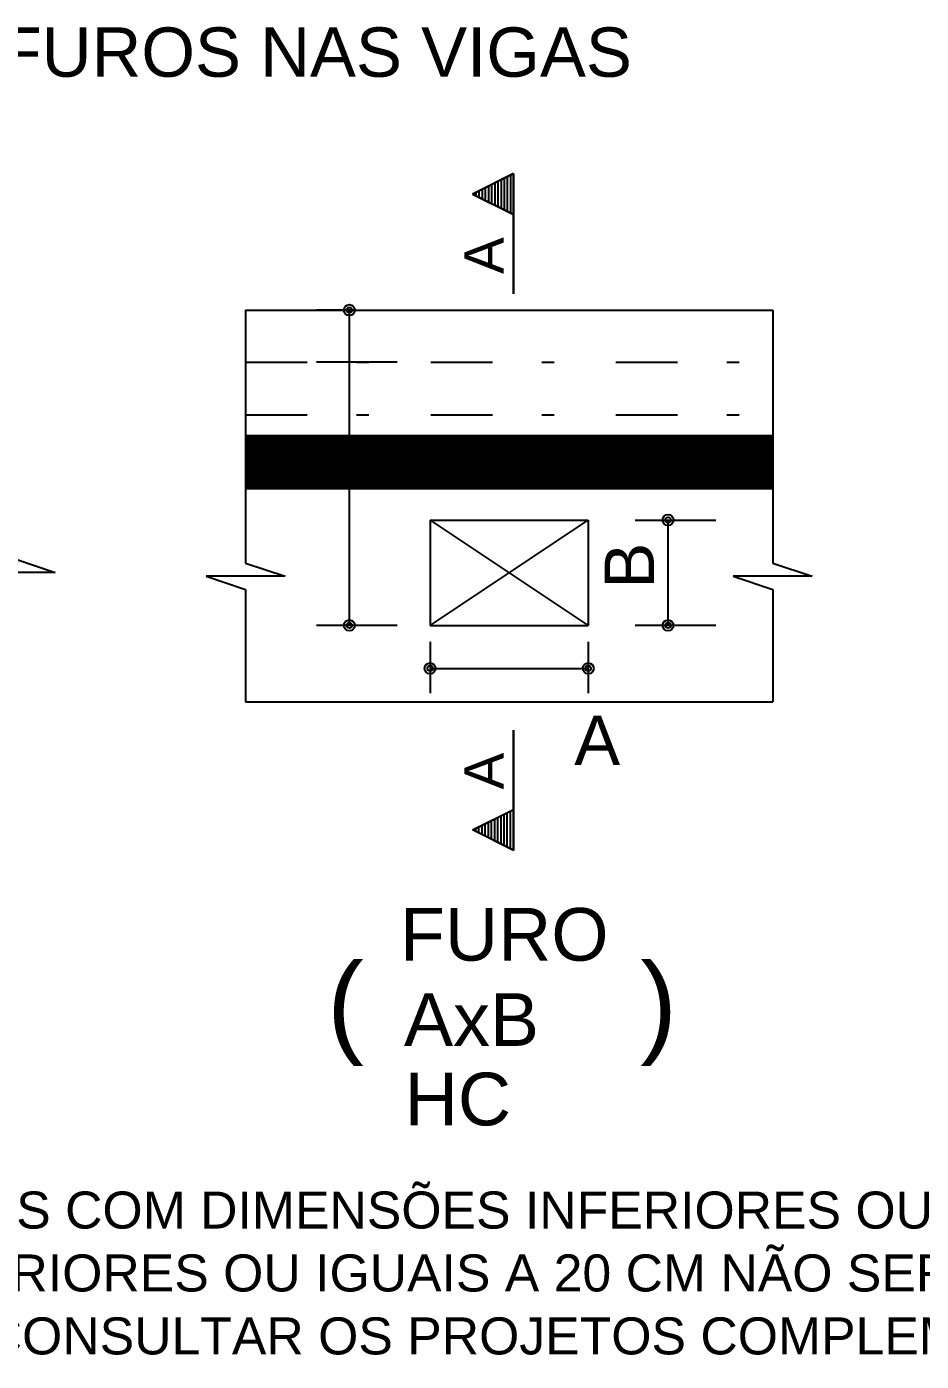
# Model space of a CAD drawing. Extents: x 0 to 119, y 0 to 84.
# Drawn here: x 52.59 to 59.84, y 33.84 to 44.65 of the extents above; entities that cross this region are included whole.
import ezdxf

# ---------------------------------------------------------------- set-up
doc = ezdxf.new("R2010")
doc.units = 0
doc.header["$MEASUREMENT"] = 0
doc.linetypes.add('ESTILO_TQS_0003', pattern=[1.5, 0.5, -0.4, 0.1, -0.5])
for name, color, linetype in [('15', 12, 'CONTINUOUS'), ('29', 9, 'CONTINUOUS'), ('3', 7, 'CONTINUOUS')]:
    doc.layers.add(name, color=color, linetype=linetype)
doc.styles.add('TQS_ARIAL', font='arial.ttf')

msp = doc.modelspace()

# ---------------------------------------------------------------- linework, layer by layer
at = {"layer": '29', "color": 9, "linetype": 'Continuous'}
for p, q in [((54.363262, 40.914091), (54.786589, 41.337418)), ((54.363262, 40.928233), (54.772446, 41.337418)), ((54.363262, 40.942375), (54.758304, 41.337418)), ((54.363262, 40.956517), (54.744162, 41.337418)), ((54.363262, 40.97066), (54.73002, 41.337418)), ((54.363262, 40.984802), (54.715878, 41.337418)), ((54.363262, 40.998944), (54.701736, 41.337418)), ((54.363262, 41.013086), (54.687594, 41.337418)), ((54.363262, 41.027228), (54.673452, 41.337418)), ((54.363262, 41.04137), (54.659309, 41.337418)), ((54.363262, 41.055512), (54.645167, 41.337418)), ((54.363262, 41.069654), (54.631025, 41.337418)), ((54.363262, 41.083797), (54.616883, 41.337418)), ((54.363262, 41.097939), (54.602741, 41.337418)), ((54.363262, 41.112081), (54.588599, 41.337418)), ((54.363262, 41.126223), (54.574457, 41.337418)), ((54.363262, 41.140365), (54.560314, 41.337418)), ((54.363262, 41.154507), (54.546172, 41.337418)), ((54.363262, 41.168649), (54.53203, 41.337418)), ((54.363262, 41.182792), (54.517888, 41.337418)), ((54.363262, 41.196934), (54.503746, 41.337418)), ((54.363262, 41.211076), (54.489604, 41.337418)), ((54.363262, 41.225218), (54.475462, 41.337418)), ((54.363262, 41.23936), (54.46132, 41.337418)), ((54.363262, 41.253502), (54.447177, 41.337418)), ((54.363262, 41.267644), (54.433035, 41.337418)), ((54.363262, 41.281787), (54.418893, 41.337418)), ((54.363262, 41.295929), (54.404751, 41.337418)), ((54.363262, 41.310071), (54.390609, 41.337418)), ((54.363262, 41.324213), (54.376467, 41.337418)), ((54.363262, 41.337418), (54.789511, 40.910321)), ((54.363262, 41.322428), (54.775369, 40.910321)), ((54.373634, 40.910321), (54.800731, 41.337418)), ((54.376556, 41.337418), (54.803653, 40.910321)), ((54.387776, 40.910321), (54.814873, 41.337418)), ((54.390698, 41.337418), (54.817795, 40.910321)), ((54.401918, 40.910321), (54.829015, 41.337418)), ((54.404841, 41.337418), (54.831937, 40.910321)), ((54.41606, 40.910321), (54.843157, 41.337418)), ((54.418983, 41.337418), (54.846079, 40.910321)), ((54.430203, 40.910321), (54.857299, 41.337418)), ((54.433125, 41.337418), (54.860222, 40.910321)), ((54.444345, 40.910321), (54.871441, 41.337418)), ((54.447267, 41.337418), (54.874364, 40.910321)), ((54.458487, 40.910321), (54.885584, 41.337418)), ((54.461409, 41.337418), (54.888506, 40.910321)), ((54.472629, 40.910321), (54.899726, 41.337418)), ((54.475551, 41.337418), (54.902648, 40.910321)), ((54.486771, 40.910321), (54.913868, 41.337418)), ((54.489693, 41.337418), (54.91679, 40.910321)), ((54.500913, 40.910321), (54.92801, 41.337418)), ((54.503835, 41.337418), (54.930932, 40.910321)), ((54.515055, 40.910321), (54.942152, 41.337418)), ((54.517978, 41.337418), (54.945074, 40.910321)), ((54.529197, 40.910321), (54.956294, 41.337418)), ((54.53212, 41.337418), (54.959217, 40.910321)), ((54.54334, 40.910321), (54.970436, 41.337418)), ((54.546262, 41.337418), (54.973359, 40.910321)), ((54.557482, 40.910321), (54.984579, 41.337418)), ((54.560404, 41.337418), (54.987501, 40.910321)), ((54.571624, 40.910321), (54.998721, 41.337418)), ((54.574546, 41.337418), (55.001643, 40.910321)), ((54.585766, 40.910321), (55.012863, 41.337418)), ((54.588688, 41.337418), (55.015785, 40.910321)), ((54.599908, 40.910321), (55.027005, 41.337418)), ((54.60283, 41.337418), (55.029927, 40.910321)), ((54.61405, 40.910321), (55.041147, 41.337418)), ((54.616973, 41.337418), (55.044069, 40.910321)), ((54.628192, 40.910321), (55.055289, 41.337418)), ((54.631115, 41.337418), (55.058211, 40.910321)), ((54.642335, 40.910321), (55.069431, 41.337418)), ((54.645257, 41.337418), (55.072354, 40.910321)), ((54.656477, 40.910321), (55.083573, 41.337418)), ((54.659399, 41.337418), (55.086496, 40.910321)), ((54.670619, 40.910321), (55.097716, 41.337418)), ((54.673541, 41.337418), (55.100638, 40.910321)), ((54.684761, 40.910321), (55.111858, 41.337418)), ((54.687683, 41.337418), (55.11478, 40.910321)), ((54.698903, 40.910321), (55.126, 41.337418)), ((54.701825, 41.337418), (55.128922, 40.910321)), ((54.713045, 40.910321), (55.140142, 41.337418)), ((54.715968, 41.337418), (55.143064, 40.910321)), ((54.727187, 40.910321), (55.154284, 41.337418)), ((54.73011, 41.337418), (55.157206, 40.910321)), ((54.741329, 40.910321), (55.168426, 41.337418)), ((54.744252, 41.337418), (55.171349, 40.910321)), ((54.755472, 40.910321), (55.182568, 41.337418)), ((54.758394, 41.337418), (55.185491, 40.910321)), ((54.769614, 40.910321), (55.196711, 41.337418)), ((54.772536, 41.337418), (55.199633, 40.910321)), ((54.783756, 40.910321), (55.210853, 41.337418)), ((54.786678, 41.337418), (55.213775, 40.910321)), ((54.797898, 40.910321), (55.224995, 41.337418)), ((54.80082, 41.337418), (55.227917, 40.910321)), ((54.81204, 40.910321), (55.239137, 41.337418)), ((54.814962, 41.337418), (55.242059, 40.910321)), ((54.826182, 40.910321), (55.253279, 41.337418)), ((54.829105, 41.337418), (55.256201, 40.910321)), ((54.840324, 40.910321), (55.267421, 41.337418)), ((54.843247, 41.337418), (55.270344, 40.910321)), ((54.854467, 40.910321), (55.281563, 41.337418)), ((54.857389, 41.337418), (55.284486, 40.910321)), ((54.868609, 40.910321), (55.295706, 41.337418)), ((54.871531, 41.337418), (55.298628, 40.910321)), ((54.882751, 40.910321), (55.309848, 41.337418)), ((54.885673, 41.337418), (55.31277, 40.910321)), ((54.896893, 40.910321), (55.32399, 41.337418)), ((54.899815, 41.337418), (55.326912, 40.910321)), ((54.911035, 40.910321), (55.338132, 41.337418)), ((54.913957, 41.337418), (55.341054, 40.910321)), ((54.925177, 40.910321), (55.352274, 41.337418)), ((54.9281, 41.337418), (55.355196, 40.910321)), ((54.939319, 40.910321), (55.366416, 41.337418)), ((54.942242, 41.337418), (55.369338, 40.910321)), ((54.953462, 40.910321), (55.380558, 41.337418)), ((54.956384, 41.337418), (55.383481, 40.910321)), ((54.967604, 40.910321), (55.3947, 41.337418)), ((54.970526, 41.337418), (55.397623, 40.910321)), ((54.981746, 40.910321), (55.408843, 41.337418)), ((54.984668, 41.337418), (55.411765, 40.910321)), ((54.995888, 40.910321), (55.422985, 41.337418)), ((54.99881, 41.337418), (55.425907, 40.910321)), ((55.01003, 40.910321), (55.437127, 41.337418)), ((55.012952, 41.337418), (55.440049, 40.910321)), ((55.024172, 40.910321), (55.451269, 41.337418)), ((55.027094, 41.337418), (55.454191, 40.910321)), ((55.038314, 40.910321), (55.465411, 41.337418)), ((55.041237, 41.337418), (55.468333, 40.910321)), ((55.052456, 40.910321), (55.479553, 41.337418)), ((55.055379, 41.337418), (55.482476, 40.910321)), ((55.066599, 40.910321), (55.493695, 41.337418)), ((55.069521, 41.337418), (55.496618, 40.910321)), ((55.080741, 40.910321), (55.507838, 41.337418)), ((55.083663, 41.337418), (55.51076, 40.910321)), ((55.094883, 40.910321), (55.52198, 41.337418)), ((55.097805, 41.337418), (55.524902, 40.910321)), ((55.109025, 40.910321), (55.536122, 41.337418)), ((55.111947, 41.337418), (55.539044, 40.910321)), ((55.123167, 40.910321), (55.550264, 41.337418)), ((55.126089, 41.337418), (55.553186, 40.910321)), ((55.137309, 40.910321), (55.564406, 41.337418)), ((55.140232, 41.337418), (55.567328, 40.910321)), ((55.151451, 40.910321), (55.578548, 41.337418)), ((55.154374, 41.337418), (55.581471, 40.910321)), ((55.165594, 40.910321), (55.59269, 41.337418)), ((55.168516, 41.337418), (55.595613, 40.910321)), ((55.179736, 40.910321), (55.606832, 41.337418)), ((55.182658, 41.337418), (55.609755, 40.910321)), ((55.193878, 40.910321), (55.620975, 41.337418)), ((55.1968, 41.337418), (55.623897, 40.910321)), ((55.20802, 40.910321), (55.635117, 41.337418)), ((55.210942, 41.337418), (55.638039, 40.910321)), ((55.222162, 40.910321), (55.649259, 41.337418)), ((55.225084, 41.337418), (55.652181, 40.910321)), ((55.236304, 40.910321), (55.663401, 41.337418)), ((55.239227, 41.337418), (55.666323, 40.910321)), ((55.250446, 40.910321), (55.677543, 41.337418)), ((55.253369, 41.337418), (55.680465, 40.910321)), ((55.264589, 40.910321), (55.691685, 41.337418)), ((55.267511, 41.337418), (55.694608, 40.910321)), ((55.278731, 40.910321), (55.705827, 41.337418)), ((55.281653, 41.337418), (55.70875, 40.910321)), ((55.292873, 40.910321), (55.71997, 41.337418)), ((55.295795, 41.337418), (55.722892, 40.910321)), ((55.307015, 40.910321), (55.734112, 41.337418)), ((55.309937, 41.337418), (55.737034, 40.910321)), ((55.321157, 40.910321), (55.748254, 41.337418)), ((55.324079, 41.337418), (55.751176, 40.910321)), ((55.335299, 40.910321), (55.762396, 41.337418)), ((55.338221, 41.337418), (55.765318, 40.910321)), ((55.349441, 40.910321), (55.776538, 41.337418)), ((55.352364, 41.337418), (55.77946, 40.910321)), ((55.363583, 40.910321), (55.79068, 41.337418)), ((55.366506, 41.337418), (55.793603, 40.910321)), ((55.377726, 40.910321), (55.804822, 41.337418)), ((55.380648, 41.337418), (55.807745, 40.910321)), ((55.391868, 40.910321), (55.818965, 41.337418)), ((55.39479, 41.337418), (55.821887, 40.910321)), ((55.40601, 40.910321), (55.833107, 41.337418)), ((55.408932, 41.337418), (55.836029, 40.910321)), ((55.420152, 40.910321), (55.847249, 41.337418)), ((55.423074, 41.337418), (55.850171, 40.910321)), ((55.434294, 40.910321), (55.861391, 41.337418)), ((55.437216, 41.337418), (55.864313, 40.910321)), ((55.448436, 40.910321), (55.875533, 41.337418)), ((55.451359, 41.337418), (55.878455, 40.910321)), ((55.462578, 40.910321), (55.889675, 41.337418)), ((55.465501, 41.337418), (55.892597, 40.910321)), ((55.476721, 40.910321), (55.903817, 41.337418)), ((55.479643, 41.337418), (55.90674, 40.910321)), ((55.490863, 40.910321), (55.917959, 41.337418)), ((55.493785, 41.337418), (55.920882, 40.910321)), ((55.505005, 40.910321), (55.932102, 41.337418)), ((55.507927, 41.337418), (55.935024, 40.910321)), ((55.519147, 40.910321), (55.946244, 41.337418)), ((55.522069, 41.337418), (55.949166, 40.910321)), ((55.533289, 40.910321), (55.960386, 41.337418)), ((55.536211, 41.337418), (55.963308, 40.910321)), ((55.547431, 40.910321), (55.974528, 41.337418)), ((55.550354, 41.337418), (55.97745, 40.910321)), ((55.561573, 40.910321), (55.98867, 41.337418)), ((55.564496, 41.337418), (55.991592, 40.910321)), ((55.575715, 40.910321), (56.002812, 41.337418)), ((55.578638, 41.337418), (56.005735, 40.910321)), ((55.589858, 40.910321), (56.016954, 41.337418)), ((55.59278, 41.337418), (56.019877, 40.910321)), ((55.604, 40.910321), (56.031097, 41.337418)), ((55.606922, 41.337418), (56.034019, 40.910321)), ((55.618142, 40.910321), (56.045239, 41.337418)), ((55.621064, 41.337418), (56.048161, 40.910321)), ((55.632284, 40.910321), (56.059381, 41.337418)), ((55.635206, 41.337418), (56.062303, 40.910321)), ((55.646426, 40.910321), (56.073523, 41.337418)), ((55.649348, 41.337418), (56.076445, 40.910321)), ((55.660568, 40.910321), (56.087665, 41.337418)), ((55.663491, 41.337418), (56.090587, 40.910321)), ((55.67471, 40.910321), (56.101807, 41.337418)), ((55.677633, 41.337418), (56.10473, 40.910321)), ((55.688853, 40.910321), (56.115949, 41.337418)), ((55.691775, 41.337418), (56.118872, 40.910321)), ((55.702995, 40.910321), (56.130092, 41.337418)), ((55.705917, 41.337418), (56.133014, 40.910321)), ((55.717137, 40.910321), (56.144234, 41.337418)), ((55.720059, 41.337418), (56.147156, 40.910321)), ((55.731279, 40.910321), (56.158376, 41.337418)), ((55.734201, 41.337418), (56.161298, 40.910321)), ((55.745421, 40.910321), (56.172518, 41.337418)), ((55.748343, 41.337418), (56.17544, 40.910321)), ((55.759563, 40.910321), (56.18666, 41.337418)), ((55.762486, 41.337418), (56.189582, 40.910321)), ((55.773705, 40.910321), (56.200802, 41.337418)), ((55.776628, 41.337418), (56.203724, 40.910321)), ((55.787848, 40.910321), (56.214944, 41.337418)), ((55.79077, 41.337418), (56.217867, 40.910321)), ((55.80199, 40.910321), (56.229086, 41.337418)), ((55.804912, 41.337418), (56.232009, 40.910321)), ((55.816132, 40.910321), (56.243229, 41.337418)), ((55.819054, 41.337418), (56.246151, 40.910321)), ((55.830274, 40.910321), (56.257371, 41.337418)), ((55.833196, 41.337418), (56.260293, 40.910321)), ((55.844416, 40.910321), (56.271513, 41.337418)), ((55.847338, 41.337418), (56.274435, 40.910321)), ((55.858558, 40.910321), (56.285655, 41.337418)), ((55.86148, 41.337418), (56.288577, 40.910321)), ((55.8727, 40.910321), (56.299797, 41.337418)), ((55.875623, 41.337418), (56.302719, 40.910321)), ((55.886842, 40.910321), (56.313939, 41.337418)), ((55.889765, 41.337418), (56.316862, 40.910321)), ((55.900985, 40.910321), (56.328081, 41.337418)), ((55.903907, 41.337418), (56.331004, 40.910321)), ((55.915127, 40.910321), (56.342224, 41.337418)), ((55.918049, 41.337418), (56.345146, 40.910321)), ((55.929269, 40.910321), (56.356366, 41.337418)), ((55.932191, 41.337418), (56.359288, 40.910321)), ((55.943411, 40.910321), (56.370508, 41.337418)), ((55.946333, 41.337418), (56.37343, 40.910321)), ((55.957553, 40.910321), (56.38465, 41.337418)), ((55.960475, 41.337418), (56.387572, 40.910321)), ((55.971695, 40.910321), (56.398792, 41.337418)), ((55.974618, 41.337418), (56.401714, 40.910321)), ((55.985837, 40.910321), (56.412934, 41.337418)), ((55.98876, 41.337418), (56.415857, 40.910321)), ((55.99998, 40.910321), (56.427076, 41.337418)), ((56.002902, 41.337418), (56.429999, 40.910321)), ((56.014122, 40.910321), (56.441219, 41.337418)), ((56.017044, 41.337418), (56.444141, 40.910321)), ((56.028264, 40.910321), (56.455361, 41.337418)), ((56.031186, 41.337418), (56.458283, 40.910321)), ((56.042406, 40.910321), (56.469503, 41.337418)), ((56.045328, 41.337418), (56.472425, 40.910321)), ((56.056548, 40.910321), (56.483645, 41.337418)), ((56.05947, 41.337418), (56.486567, 40.910321)), ((56.07069, 40.910321), (56.497787, 41.337418)), ((56.073613, 41.337418), (56.500709, 40.910321)), ((56.084832, 40.910321), (56.511929, 41.337418)), ((56.087755, 41.337418), (56.514851, 40.910321)), ((56.098975, 40.910321), (56.526071, 41.337418)), ((56.101897, 41.337418), (56.528994, 40.910321)), ((56.113117, 40.910321), (56.540213, 41.337418)), ((56.116039, 41.337418), (56.543136, 40.910321)), ((56.127259, 40.910321), (56.554356, 41.337418)), ((56.130181, 41.337418), (56.557278, 40.910321)), ((56.141401, 40.910321), (56.568498, 41.337418)), ((56.144323, 41.337418), (56.57142, 40.910321)), ((56.155543, 40.910321), (56.58264, 41.337418)), ((56.158465, 41.337418), (56.585562, 40.910321)), ((56.169685, 40.910321), (56.596782, 41.337418)), ((56.172607, 41.337418), (56.599704, 40.910321)), ((56.183827, 40.910321), (56.610924, 41.337418)), ((56.18675, 41.337418), (56.613846, 40.910321)), ((56.197969, 40.910321), (56.625066, 41.337418)), ((56.200892, 41.337418), (56.627989, 40.910321)), ((56.212112, 40.910321), (56.639208, 41.337418)), ((56.215034, 41.337418), (56.642131, 40.910321)), ((56.226254, 40.910321), (56.653351, 41.337418)), ((56.229176, 41.337418), (56.656273, 40.910321)), ((56.240396, 40.910321), (56.667493, 41.337418)), ((56.243318, 41.337418), (56.670415, 40.910321)), ((56.254538, 40.910321), (56.681635, 41.337418)), ((56.25746, 41.337418), (56.684557, 40.910321)), ((56.26868, 40.910321), (56.695777, 41.337418)), ((56.271602, 41.337418), (56.698699, 40.910321)), ((56.282822, 40.910321), (56.709919, 41.337418)), ((56.285745, 41.337418), (56.712841, 40.910321)), ((56.296964, 40.910321), (56.724061, 41.337418)), ((56.299887, 41.337418), (56.726983, 40.910321)), ((56.311107, 40.910321), (56.738203, 41.337418)), ((56.314029, 41.337418), (56.741126, 40.910321)), ((56.325249, 40.910321), (56.752345, 41.337418)), ((56.328171, 41.337418), (56.755268, 40.910321)), ((56.339391, 40.910321), (56.766488, 41.337418)), ((56.342313, 41.337418), (56.76941, 40.910321)), ((56.353533, 40.910321), (56.78063, 41.337418)), ((56.356455, 41.337418), (56.783552, 40.910321)), ((56.367675, 40.910321), (56.794772, 41.337418)), ((56.370597, 41.337418), (56.797694, 40.910321)), ((56.381817, 40.910321), (56.808914, 41.337418)), ((56.38474, 41.337418), (56.811836, 40.910321)), ((56.395959, 40.910321), (56.823056, 41.337418)), ((56.398882, 41.337418), (56.825978, 40.910321)), ((56.410101, 40.910321), (56.837198, 41.337418)), ((56.413024, 41.337418), (56.840121, 40.910321)), ((56.424244, 40.910321), (56.85134, 41.337418)), ((56.427166, 41.337418), (56.854263, 40.910321)), ((56.438386, 40.910321), (56.865483, 41.337418)), ((56.441308, 41.337418), (56.868405, 40.910321)), ((56.452528, 40.910321), (56.879625, 41.337418)), ((56.45545, 41.337418), (56.882547, 40.910321)), ((56.46667, 40.910321), (56.893767, 41.337418)), ((56.469592, 41.337418), (56.896689, 40.910321)), ((56.480812, 40.910321), (56.907909, 41.337418)), ((56.483734, 41.337418), (56.910831, 40.910321)), ((56.494954, 40.910321), (56.922051, 41.337418)), ((56.497877, 41.337418), (56.924973, 40.910321)), ((56.509096, 40.910321), (56.936193, 41.337418)), ((56.512019, 41.337418), (56.939116, 40.910321)), ((56.523239, 40.910321), (56.950335, 41.337418)), ((56.526161, 41.337418), (56.953258, 40.910321)), ((56.537381, 40.910321), (56.964478, 41.337418)), ((56.540303, 41.337418), (56.9674, 40.910321)), ((56.551523, 40.910321), (56.97862, 41.337418)), ((56.554445, 41.337418), (56.981542, 40.910321)), ((56.565665, 40.910321), (56.992762, 41.337418)), ((56.568587, 41.337418), (56.995684, 40.910321)), ((56.579807, 40.910321), (57.006904, 41.337418)), ((56.582729, 41.337418), (57.009826, 40.910321)), ((56.593949, 40.910321), (57.021046, 41.337418)), ((56.596872, 41.337418), (57.023968, 40.910321)), ((56.608091, 40.910321), (57.035188, 41.337418)), ((56.611014, 41.337418), (57.03811, 40.910321)), ((56.622234, 40.910321), (57.04933, 41.337418)), ((56.625156, 41.337418), (57.052253, 40.910321)), ((56.636376, 40.910321), (57.063472, 41.337418)), ((56.639298, 41.337418), (57.066395, 40.910321)), ((56.650518, 40.910321), (57.077615, 41.337418)), ((56.65344, 41.337418), (57.080537, 40.910321)), ((56.66466, 40.910321), (57.091757, 41.337418)), ((56.667582, 41.337418), (57.094679, 40.910321)), ((56.678802, 40.910321), (57.105899, 41.337418)), ((56.681724, 41.337418), (57.108821, 40.910321)), ((56.692944, 40.910321), (57.120041, 41.337418)), ((56.695866, 41.337418), (57.122963, 40.910321)), ((56.707086, 40.910321), (57.134183, 41.337418)), ((56.710009, 41.337418), (57.137105, 40.910321)), ((56.721228, 40.910321), (57.148325, 41.337418)), ((56.724151, 41.337418), (57.151248, 40.910321)), ((56.735371, 40.910321), (57.162467, 41.337418)), ((56.738293, 41.337418), (57.16539, 40.910321)), ((56.749513, 40.910321), (57.17661, 41.337418)), ((56.752435, 41.337418), (57.179532, 40.910321)), ((56.763655, 40.910321), (57.190752, 41.337418)), ((56.766577, 41.337418), (57.193674, 40.910321)), ((56.777797, 40.910321), (57.204894, 41.337418)), ((56.780719, 41.337418), (57.207816, 40.910321)), ((56.791939, 40.910321), (57.219036, 41.337418)), ((56.794861, 41.337418), (57.221958, 40.910321)), ((56.806081, 40.910321), (57.233178, 41.337418)), ((56.809004, 41.337418), (57.2361, 40.910321)), ((56.820223, 40.910321), (57.24732, 41.337418)), ((56.823146, 41.337418), (57.250243, 40.910321)), ((56.834366, 40.910321), (57.261462, 41.337418)), ((56.837288, 41.337418), (57.264385, 40.910321)), ((56.848508, 40.910321), (57.275605, 41.337418)), ((56.85143, 41.337418), (57.278527, 40.910321)), ((56.86265, 40.910321), (57.289747, 41.337418)), ((56.865572, 41.337418), (57.292669, 40.910321)), ((56.876792, 40.910321), (57.303889, 41.337418)), ((56.879714, 41.337418), (57.306811, 40.910321)), ((56.890934, 40.910321), (57.318031, 41.337418)), ((56.893856, 41.337418), (57.320953, 40.910321)), ((56.905076, 40.910321), (57.332173, 41.337418)), ((56.907999, 41.337418), (57.335095, 40.910321)), ((56.919218, 40.910321), (57.346315, 41.337418)), ((56.922141, 41.337418), (57.349237, 40.910321)), ((56.933361, 40.910321), (57.360457, 41.337418)), ((56.936283, 41.337418), (57.36338, 40.910321)), ((56.947503, 40.910321), (57.374599, 41.337418)), ((56.950425, 41.337418), (57.377522, 40.910321)), ((56.961645, 40.910321), (57.388742, 41.337418)), ((56.964567, 41.337418), (57.391664, 40.910321)), ((56.975787, 40.910321), (57.402884, 41.337418)), ((56.978709, 41.337418), (57.405806, 40.910321)), ((56.989929, 40.910321), (57.417026, 41.337418)), ((56.992851, 41.337418), (57.419948, 40.910321)), ((57.004071, 40.910321), (57.431168, 41.337418)), ((57.006993, 41.337418), (57.43409, 40.910321)), ((57.018213, 40.910321), (57.44531, 41.337418)), ((57.021136, 41.337418), (57.448232, 40.910321)), ((57.032355, 40.910321), (57.459452, 41.337418)), ((57.035278, 41.337418), (57.462375, 40.910321)), ((57.046498, 40.910321), (57.473594, 41.337418)), ((57.04942, 41.337418), (57.476517, 40.910321)), ((57.06064, 40.910321), (57.487737, 41.337418)), ((57.063562, 41.337418), (57.490659, 40.910321)), ((57.074782, 40.910321), (57.501879, 41.337418)), ((57.077704, 41.337418), (57.504801, 40.910321)), ((57.088924, 40.910321), (57.516021, 41.337418)), ((57.091846, 41.337418), (57.518943, 40.910321)), ((57.103066, 40.910321), (57.530163, 41.337418)), ((57.105988, 41.337418), (57.533085, 40.910321)), ((57.117208, 40.910321), (57.544305, 41.337418)), ((57.120131, 41.337418), (57.547227, 40.910321)), ((57.13135, 40.910321), (57.558447, 41.337418)), ((57.134273, 41.337418), (57.561369, 40.910321)), ((57.145493, 40.910321), (57.572589, 41.337418)), ((57.148415, 41.337418), (57.575512, 40.910321)), ((57.159635, 40.910321), (57.586731, 41.337418)), ((57.162557, 41.337418), (57.589654, 40.910321)), ((57.173777, 40.910321), (57.600874, 41.337418)), ((57.176699, 41.337418), (57.603796, 40.910321)), ((57.187919, 40.910321), (57.615016, 41.337418)), ((57.190841, 41.337418), (57.617938, 40.910321)), ((57.202061, 40.910321), (57.629158, 41.337418)), ((57.204983, 41.337418), (57.63208, 40.910321)), ((57.216203, 40.910321), (57.6433, 41.337418)), ((57.219126, 41.337418), (57.646222, 40.910321)), ((57.230345, 40.910321), (57.657442, 41.337418)), ((57.233268, 41.337418), (57.660364, 40.910321)), ((57.244488, 40.910321), (57.671584, 41.337418)), ((57.24741, 41.337418), (57.674507, 40.910321)), ((57.25863, 40.910321), (57.685726, 41.337418)), ((57.261552, 41.337418), (57.688649, 40.910321)), ((57.272772, 40.910321), (57.699869, 41.337418)), ((57.275694, 41.337418), (57.702791, 40.910321)), ((57.286914, 40.910321), (57.714011, 41.337418)), ((57.289836, 41.337418), (57.716933, 40.910321)), ((57.301056, 40.910321), (57.728153, 41.337418)), ((57.303978, 41.337418), (57.731075, 40.910321)), ((57.315198, 40.910321), (57.742295, 41.337418)), ((57.31812, 41.337418), (57.745217, 40.910321)), ((57.32934, 40.910321), (57.756437, 41.337418)), ((57.332263, 41.337418), (57.759359, 40.910321)), ((57.343482, 40.910321), (57.770579, 41.337418)), ((57.346405, 41.337418), (57.773502, 40.910321)), ((57.357625, 40.910321), (57.784721, 41.337418)), ((57.360547, 41.337418), (57.787644, 40.910321)), ((57.371767, 40.910321), (57.798864, 41.337418)), ((57.374689, 41.337418), (57.801786, 40.910321)), ((57.385909, 40.910321), (57.813006, 41.337418)), ((57.388831, 41.337418), (57.815928, 40.910321)), ((57.400051, 40.910321), (57.827148, 41.337418)), ((57.402973, 41.337418), (57.83007, 40.910321)), ((57.414193, 40.910321), (57.84129, 41.337418)), ((57.417115, 41.337418), (57.844212, 40.910321)), ((57.428335, 40.910321), (57.855432, 41.337418)), ((57.431258, 41.337418), (57.858354, 40.910321)), ((57.442477, 40.910321), (57.869574, 41.337418)), ((57.4454, 41.337418), (57.872496, 40.910321)), ((57.45662, 40.910321), (57.883716, 41.337418)), ((57.459542, 41.337418), (57.886639, 40.910321)), ((57.470762, 40.910321), (57.897858, 41.337418)), ((57.473684, 41.337418), (57.900781, 40.910321)), ((57.484904, 40.910321), (57.912001, 41.337418)), ((57.487826, 41.337418), (57.914923, 40.910321)), ((57.499046, 40.910321), (57.926143, 41.337418)), ((57.501968, 41.337418), (57.929065, 40.910321)), ((57.513188, 40.910321), (57.940285, 41.337418)), ((57.51611, 41.337418), (57.943207, 40.910321)), ((57.52733, 40.910321), (57.954427, 41.337418)), ((57.530252, 41.337418), (57.957349, 40.910321)), ((57.541472, 40.910321), (57.968569, 41.337418)), ((57.544395, 41.337418), (57.971491, 40.910321)), ((57.555614, 40.910321), (57.982711, 41.337418)), ((57.558537, 41.337418), (57.985634, 40.910321)), ((57.569757, 40.910321), (57.996853, 41.337418)), ((57.572679, 41.337418), (57.999776, 40.910321)), ((57.583899, 40.910321), (58.010996, 41.337418)), ((57.586821, 41.337418), (58.013918, 40.910321)), ((57.598041, 40.910321), (58.025138, 41.337418)), ((57.600963, 41.337418), (58.02806, 40.910321)), ((57.612183, 40.910321), (58.03928, 41.337418)), ((57.615105, 41.337418), (58.042202, 40.910321)), ((57.626325, 40.910321), (58.053422, 41.337418)), ((57.629247, 41.337418), (58.056344, 40.910321)), ((57.640467, 40.910321), (58.067564, 41.337418)), ((57.64339, 41.337418), (58.070486, 40.910321)), ((57.654609, 40.910321), (58.081706, 41.337418)), ((57.657532, 41.337418), (58.084629, 40.910321)), ((57.668752, 40.910321), (58.095848, 41.337418)), ((57.671674, 41.337418), (58.098771, 40.910321)), ((57.682894, 40.910321), (58.109991, 41.337418)), ((57.685816, 41.337418), (58.112913, 40.910321)), ((57.697036, 40.910321), (58.124133, 41.337418)), ((57.699958, 41.337418), (58.127055, 40.910321)), ((57.711178, 40.910321), (58.138275, 41.337418)), ((57.7141, 41.337418), (58.141197, 40.910321)), ((57.72532, 40.910321), (58.152417, 41.337418)), ((57.728242, 41.337418), (58.155339, 40.910321)), ((57.739462, 40.910321), (58.166559, 41.337418)), ((57.742385, 41.337418), (58.169481, 40.910321)), ((57.753604, 40.910321), (58.180701, 41.337418)), ((57.756527, 41.337418), (58.183623, 40.910321)), ((57.767747, 40.910321), (58.194843, 41.337418)), ((57.770669, 41.337418), (58.197766, 40.910321)), ((57.781889, 40.910321), (58.208985, 41.337418)), ((57.784811, 41.337418), (58.211908, 40.910321)), ((57.796031, 40.910321), (58.223128, 41.337418)), ((57.798953, 41.337418), (58.22605, 40.910321)), ((57.810173, 40.910321), (58.23727, 41.337418)), ((57.813095, 41.337418), (58.240192, 40.910321)), ((57.824315, 40.910321), (58.251412, 41.337418)), ((57.827237, 41.337418), (58.254334, 40.910321)), ((57.838457, 40.910321), (58.265554, 41.337418)), ((57.841379, 41.337418), (58.268476, 40.910321)), ((57.852599, 40.910321), (58.279696, 41.337418)), ((57.855522, 41.337418), (58.282618, 40.910321)), ((57.866741, 40.910321), (58.293838, 41.337418)), ((57.869664, 41.337418), (58.296761, 40.910321)), ((57.880884, 40.910321), (58.30798, 41.337418)), ((57.883806, 41.337418), (58.310903, 40.910321)), ((57.895026, 40.910321), (58.322123, 41.337418)), ((57.897948, 41.337418), (58.325045, 40.910321)), ((57.909168, 40.910321), (58.336265, 41.337418)), ((57.91209, 41.337418), (58.339187, 40.910321)), ((57.92331, 40.910321), (58.350407, 41.337418)), ((57.926232, 41.337418), (58.353329, 40.910321)), ((57.937452, 40.910321), (58.364549, 41.337418)), ((57.940374, 41.337418), (58.367471, 40.910321)), ((57.951594, 40.910321), (58.378691, 41.337418)), ((57.954517, 41.337418), (58.381613, 40.910321)), ((57.965736, 40.910321), (58.392833, 41.337418)), ((57.968659, 41.337418), (58.395755, 40.910321)), ((57.979879, 40.910321), (58.406975, 41.337418)), ((57.982801, 41.337418), (58.409898, 40.910321)), ((57.994021, 40.910321), (58.421117, 41.337418)), ((57.996943, 41.337418), (58.42404, 40.910321)), ((58.008163, 40.910321), (58.43526, 41.337418)), ((58.011085, 41.337418), (58.438182, 40.910321)), ((58.022305, 40.910321), (58.449402, 41.337418)), ((58.025227, 41.337418), (58.452324, 40.910321)), ((58.036447, 40.910321), (58.463544, 41.337418)), ((58.039369, 41.337418), (58.466466, 40.910321)), ((58.050589, 40.910321), (58.477686, 41.337418)), ((58.053512, 41.337418), (58.480608, 40.910321)), ((58.064731, 40.910321), (58.491828, 41.337418)), ((58.067654, 41.337418), (58.49475, 40.910321)), ((58.078874, 40.910321), (58.50597, 41.337418)), ((58.081796, 41.337418), (58.508893, 40.910321)), ((58.093016, 40.910321), (58.520112, 41.337418)), ((58.095938, 41.337418), (58.523035, 40.910321)), ((58.107158, 40.910321), (58.534255, 41.337418)), ((58.11008, 41.337418), (58.537177, 40.910321)), ((58.1213, 40.910321), (58.548397, 41.337418)), ((58.124222, 41.337418), (58.551319, 40.910321)), ((58.135442, 40.910321), (58.562539, 41.337418)), ((58.138364, 41.337418), (58.565461, 40.910321)), ((58.149584, 40.910321), (58.576681, 41.337418)), ((58.152506, 41.337418), (58.579603, 40.910321)), ((58.163726, 40.910321), (58.590823, 41.337418)), ((58.166649, 41.337418), (58.593745, 40.910321)), ((58.177868, 40.910321), (58.604965, 41.337418)), ((58.180791, 41.337418), (58.607888, 40.910321)), ((58.192011, 40.910321), (58.619107, 41.337418)), ((58.194933, 41.337418), (58.62203, 40.910321)), ((58.206153, 40.910321), (58.63423, 41.337418)), ((58.209075, 41.337418), (58.63423, 40.912263)), ((58.220295, 40.910321), (58.63423, 41.324256)), ((58.223217, 41.337418), (58.63423, 40.926405)), ((58.237359, 41.337418), (58.63423, 40.940547)), ((58.251501, 41.337418), (58.63423, 40.954689)), ((58.265644, 41.337418), (58.63423, 40.968831)), ((58.279786, 41.337418), (58.63423, 40.982973)), ((58.293928, 41.337418), (58.63423, 40.997115)), ((58.30807, 41.337418), (58.63423, 41.011258)), ((58.322212, 41.337418), (58.63423, 41.0254)), ((58.336354, 41.337418), (58.63423, 41.039542)), ((58.350496, 41.337418), (58.63423, 41.053684)), ((58.364638, 41.337418), (58.63423, 41.067826)), ((58.378781, 41.337418), (58.63423, 41.081968)), ((58.392923, 41.337418), (58.63423, 41.09611)), ((58.407065, 41.337418), (58.63423, 41.110253)), ((58.421207, 41.337418), (58.63423, 41.124395)), ((58.435349, 41.337418), (58.63423, 41.138537)), ((58.449491, 41.337418), (58.63423, 41.152679)), ((58.463633, 41.337418), (58.63423, 41.166821)), ((58.477776, 41.337418), (58.63423, 41.180963)), ((58.491918, 41.337418), (58.63423, 41.195105)), ((58.50606, 41.337418), (58.63423, 41.209248)), ((58.520202, 41.337418), (58.63423, 41.22339)), ((58.534344, 41.337418), (58.63423, 41.237532)), ((58.548486, 41.337418), (58.63423, 41.251674)), ((58.562628, 41.337418), (58.63423, 41.265816)), ((58.576771, 41.337418), (58.63423, 41.279958)), ((58.590913, 41.337418), (58.63423, 41.2941)), ((58.605055, 41.337418), (58.63423, 41.308242)), ((58.619197, 41.337418), (58.63423, 41.322385)), ((54.363262, 41.308286), (54.761227, 40.910321)), ((54.363262, 41.294143), (54.747085, 40.910321)), ((54.363262, 41.280001), (54.732942, 40.910321)), ((54.363262, 41.265859), (54.7188, 40.910321)), ((54.363262, 41.251717), (54.704658, 40.910321)), ((54.363262, 41.237575), (54.690516, 40.910321)), ((54.363262, 41.223433), (54.676374, 40.910321)), ((54.363262, 41.209291), (54.662232, 40.910321)), ((58.234437, 40.910321), (58.63423, 41.310114)), ((58.248579, 40.910321), (58.63423, 41.295972)), ((58.262721, 40.910321), (58.63423, 41.28183)), ((58.276863, 40.910321), (58.63423, 41.267687)), ((58.291006, 40.910321), (58.63423, 41.253545)), ((58.305148, 40.910321), (58.63423, 41.239403)), ((58.31929, 40.910321), (58.63423, 41.225261)), ((58.333432, 40.910321), (58.63423, 41.211119)), ((54.363262, 41.195148), (54.64809, 40.910321)), ((54.363262, 41.181006), (54.633947, 40.910321)), ((54.363262, 41.166864), (54.619805, 40.910321)), ((54.363262, 41.152722), (54.605663, 40.910321)), ((54.363262, 41.13858), (54.591521, 40.910321)), ((54.363262, 41.124438), (54.577379, 40.910321)), ((54.363262, 41.110296), (54.563237, 40.910321)), ((58.347574, 40.910321), (58.63423, 41.196977)), ((58.361716, 40.910321), (58.63423, 41.182835)), ((58.375858, 40.910321), (58.63423, 41.168692)), ((58.39, 40.910321), (58.63423, 41.15455)), ((58.404143, 40.910321), (58.63423, 41.140408)), ((58.418285, 40.910321), (58.63423, 41.126266)), ((58.432427, 40.910321), (58.63423, 41.112124)), ((58.446569, 40.910321), (58.63423, 41.097982)), ((54.363262, 41.096153), (54.549095, 40.910321)), ((54.363262, 41.082011), (54.534952, 40.910321)), ((54.363262, 41.067869), (54.52081, 40.910321)), ((54.363262, 41.053727), (54.506668, 40.910321)), ((54.363262, 41.039585), (54.492526, 40.910321)), ((54.363262, 41.025443), (54.478384, 40.910321)), ((54.363262, 41.011301), (54.464242, 40.910321)), ((54.363262, 40.997159), (54.4501, 40.910321)), ((58.460711, 40.910321), (58.63423, 41.08384)), ((58.474853, 40.910321), (58.63423, 41.069698)), ((58.488995, 40.910321), (58.63423, 41.055555)), ((58.503138, 40.910321), (58.63423, 41.041413)), ((58.51728, 40.910321), (58.63423, 41.027271)), ((58.531422, 40.910321), (58.63423, 41.013129)), ((58.545564, 40.910321), (58.63423, 40.998987)), ((54.363262, 40.983016), (54.435958, 40.910321)), ((54.363262, 40.968874), (54.421815, 40.910321)), ((54.363262, 40.954732), (54.407673, 40.910321)), ((54.363262, 40.94059), (54.393531, 40.910321)), ((54.363262, 40.926448), (54.379389, 40.910321)), ((54.363262, 40.912306), (54.365247, 40.910321)), ((58.559706, 40.910321), (58.63423, 40.984845)), ((58.573848, 40.910321), (58.63423, 40.970703)), ((58.58799, 40.910321), (58.63423, 40.95656)), ((58.602133, 40.910321), (58.63423, 40.942418)), ((58.616275, 40.910321), (58.63423, 40.928276)), ((58.630417, 40.910321), (58.63423, 40.914134))]:
    msp.add_line(p, q, dxfattribs=at)
msp.add_lwpolyline([(54.363262, 40.910321), (58.63423, 40.910321), (58.63423, 41.337418), (54.363262, 41.337418), (54.363262, 40.910321)], dxfattribs=at)
at = {"layer": '3', "color": 7, "linetype": 'Continuous'}
for p, q in [((56.5349, 43.461995), (56.202699, 43.295895)), ((56.533508, 43.459736), (56.205824, 43.295895)), ((56.356022, 43.372556), (56.356022, 43.219233)), ((56.381577, 43.385333), (56.381577, 43.206456)), ((56.40713, 43.39811), (56.40713, 43.193679)), ((56.432684, 43.410886), (56.432684, 43.180902)), ((56.458238, 43.423664), (56.458238, 43.168126)), ((56.483792, 43.436441), (56.483792, 43.155348)), ((56.509346, 43.449218), (56.509346, 43.142571)), ((56.533507, 43.459736), (56.533507, 42.48825)), ((56.5349, 42.48825), (56.5349, 43.461995)), ((56.202699, 43.295895), (56.533508, 43.13049)), ((56.205825, 43.295895), (56.533507, 43.132053)), ((56.228253, 43.308671), (56.228253, 43.2805)), ((56.253806, 43.321449), (56.253806, 43.27034)), ((56.279361, 43.334225), (56.279361, 43.257563)), ((56.304915, 43.347002), (56.304915, 43.244787)), ((56.330468, 43.359779), (56.330468, 43.232009)), ((54.363262, 42.355609), (58.63423, 42.355609)), ((54.363262, 42.355609), (54.363262, 40.305552)), ((55.240996, 42.355609), (54.937048, 42.355609)), ((55.203983, 41.93324), (55.203983, 42.355609)), ((58.63423, 42.355574), (58.63423, 40.305552)), ((55.591165, 41.93324), (54.937048, 41.93324)), ((55.203983, 39.800637), (55.203983, 41.93324)), ((58.63423, 41.337418), (54.363262, 41.337418)), ((58.63423, 40.910321), (54.363262, 40.910321)), ((55.858101, 40.654831), (57.139391, 40.654831)), ((55.858101, 40.654831), (55.858101, 39.800637)), ((55.858101, 39.800637), (57.139391, 40.654831)), ((55.858101, 40.654831), (57.139391, 39.800637)), ((57.139391, 40.654831), (57.139391, 39.800637)), ((57.519584, 40.654831), (58.173702, 40.654831)), ((57.78652, 39.800637), (57.78652, 40.654831)), ((52.501037, 40.336364), (52.821359, 40.229591)), ((54.363262, 40.305552), (54.683585, 40.198779)), ((58.63423, 40.305552), (58.954553, 40.198779)), ((52.821359, 40.229591), (52.180714, 40.229591)), ((54.683585, 40.198779), (54.042939, 40.198779)), ((54.042939, 40.198779), (54.363262, 40.092004)), ((58.954553, 40.198779), (58.313907, 40.198779)), ((58.313907, 40.198779), (58.63423, 40.092004)), ((54.363262, 40.092004), (54.363262, 39.180317)), ((58.63423, 40.092004), (58.63423, 39.180317)), ((55.591165, 39.800637), (54.937048, 39.800637)), ((55.858101, 39.800637), (57.139391, 39.800637)), ((58.173702, 39.800637), (57.519584, 39.800637)), ((55.858101, 39.667765), (55.858101, 39.251197)), ((57.139391, 39.667765), (57.139391, 39.251197)), ((55.858101, 39.452425), (57.139391, 39.452425)), ((54.363262, 39.180317), (58.63423, 39.180317)), ((56.533507, 37.980323), (56.533507, 38.951809)), ((56.5349, 38.951809), (56.5349, 37.978064)), ((56.202699, 38.144165), (56.533508, 38.309568)), ((56.205825, 38.144165), (56.533507, 38.308006)), ((56.483792, 38.003618), (56.483792, 38.28471)), ((56.509346, 37.990841), (56.509346, 38.297489)), ((56.279361, 38.105834), (56.279361, 38.182496)), ((56.304915, 38.093057), (56.304915, 38.195273)), ((56.330468, 38.08028), (56.330468, 38.208049)), ((56.356022, 38.067503), (56.356022, 38.220827)), ((56.381577, 38.054726), (56.381577, 38.233603)), ((56.40713, 38.04195), (56.40713, 38.24638)), ((56.432684, 38.029172), (56.432684, 38.259157)), ((56.458238, 38.016395), (56.458238, 38.271934)), ((56.5349, 37.978064), (56.202699, 38.144165)), ((56.533508, 37.980323), (56.205824, 38.144165)), ((56.228253, 38.131387), (56.228253, 38.159559)), ((56.253806, 38.118611), (56.253806, 38.169719))]:
    msp.add_line(p, q, dxfattribs=at)
at = {"layer": '3', "color": 7, "linetype": 'ESTILO_TQS_0003'}
for p, q in [((54.363262, 41.93324), (58.63423, 41.93324)), ((54.363262, 41.506143), (58.63423, 41.506143))]:
    msp.add_line(p, q, dxfattribs=at)
at = {"layer": '3', "color": 7, "linetype": 'Continuous'}
for centre, radius in [((55.203983, 42.355609), 0.044445), ((55.203983, 42.355609), 0.022155), ((57.78652, 40.654831), 0.044445), ((57.78652, 40.654831), 0.022155), ((55.203983, 39.800637), 0.044445), ((55.203983, 39.800637), 0.022155), ((57.78652, 39.800637), 0.044445), ((57.78652, 39.800637), 0.022155), ((55.858101, 39.452425), 0.044445), ((55.858101, 39.452425), 0.022155), ((57.139391, 39.452425), 0.044445), ((57.139391, 39.452425), 0.022155)]:
    msp.add_circle(centre, radius, dxfattribs=at)

# ---------------------------------------------------------------- texts
at = {"layer": '15', "color": 12, "linetype": 'Continuous', "style": 'TQS_ARIAL'}
for s, height, p in [('DETALHE PARA FUROS NAS VIGAS', 0.4, (47.96166, 44.246495)), ('NOTA: FUROS EM VIGAS COM DIMENSÕES INFERIORES OU IGUAIS A 8 CM E FUROS EM LAJES ', 0.3, (47.778848, 34.913406)), ('COM DIMENSÕES INFERIORES OU IGUAIS A 20 CM NÃO SERÃO REPRESENTADOS NA FORMA.', 0.3, (47.778848, 34.403406)), ('PARA ESSES CASOS, CONSULTAR OS PROJETOS COMPLEMENTARES ESPECÍFICOS.', 0.3, (47.778848, 33.893406))]:
    msp.add_text(s, height=height, dxfattribs=at).set_placement(p)
at = {"layer": '3', "color": 7, "linetype": 'Continuous', "style": 'TQS_ARIAL'}
for s, height, p in [('A', 0.320323, (56.454819, 42.648412)), ('C', 0.4, (55.04866, 40.93135)), ('B', 0.4, (57.672394, 40.098921)), ('A', 0.320323, (56.454819, 38.471325))]:
    msp.add_text(s, height=height, rotation=90, dxfattribs=at).set_placement(p)
for s, height, p in [('A', 0.4, (57.025598, 38.66901)), ('FURO', 0.427097, (55.614165, 37.083932)), ('(         )', 0.641, (55.023774, 36.423267)), ('AxB', 0.427097, (55.646779, 36.393589)), ('HC', 0.427097, (55.652566, 35.749479))]:
    msp.add_text(s, height=height, dxfattribs=at).set_placement(p)

doc.saveas('drawing.dxf')
